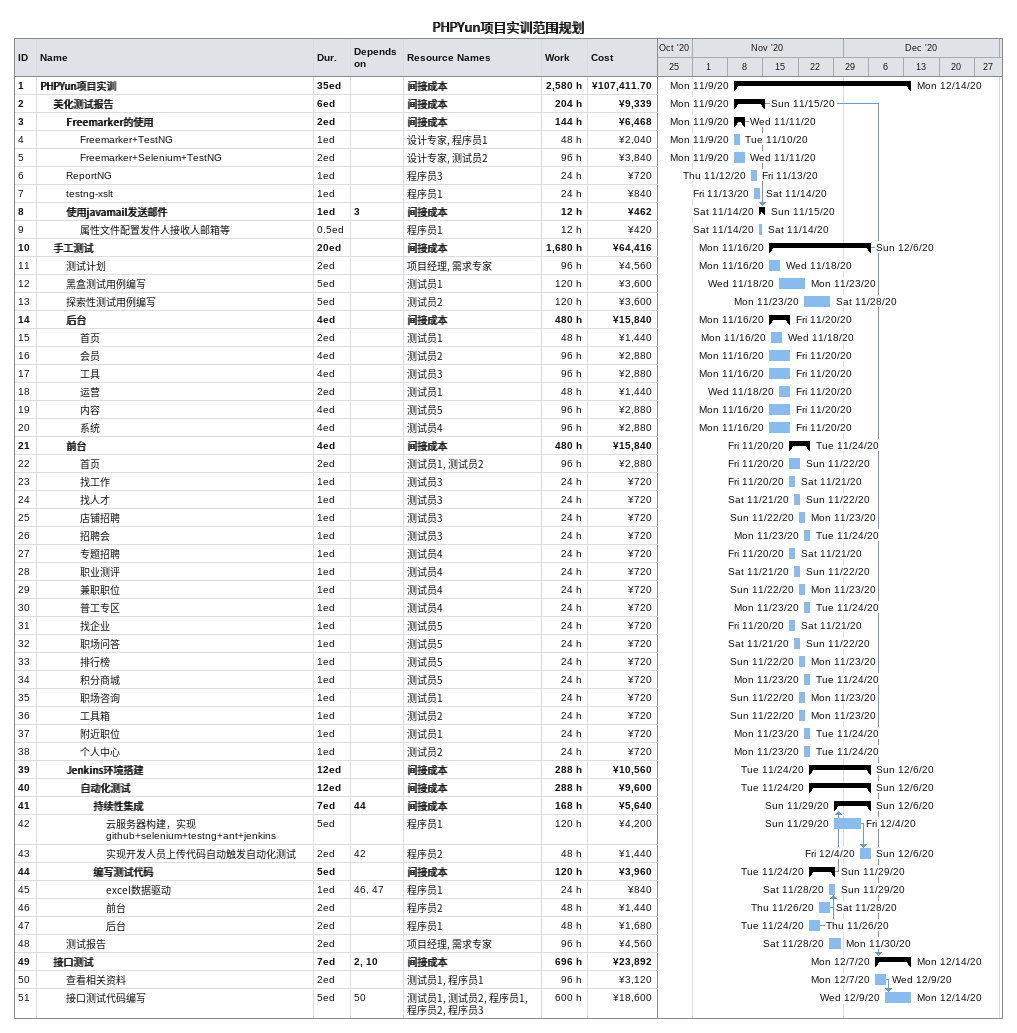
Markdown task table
PHPYun项目实训范围规划

| ID | Level | Task | Duration | Start | Finish | Predecessors | Resources | Work (h) | Cost (¥) |
|---|---|---|---|---|---|---|---|---|---|
| 1 | 1 | **PHPYun项目实训** | 35ed | 2020-11-09 | 2020-12-14 |  | 间接成本 | 2580 | 107411.70 |
| 2 | 2 | **美化测试报告** | 6ed | 2020-11-09 | 2020-11-15 |  | 间接成本 | 204 | 9339 |
| 3 | 3 | **Freemarker的使用** | 2ed | 2020-11-09 | 2020-11-11 |  | 间接成本 | 144 | 6468 |
| 4 | 4 | Freemarker+TestNG | 1ed | 2020-11-09 | 2020-11-10 |  | 设计专家, 程序员1 | 48 | 2040 |
| 5 | 4 | Freemarker+Selenium+TestNG | 2ed | 2020-11-09 | 2020-11-11 |  | 设计专家, 测试员2 | 96 | 3840 |
| 6 | 3 | ReportNG | 1ed | 2020-11-12 | 2020-11-13 |  | 程序员3 | 24 | 720 |
| 7 | 3 | testng-xslt | 1ed | 2020-11-13 | 2020-11-14 |  | 程序员1 | 24 | 840 |
| 8 | 3 | **使用javamail发送邮件** | 1ed | 2020-11-14 | 2020-11-15 | 3 | 间接成本 | 12 | 462 |
| 9 | 4 | 属性文件配置发件人接收人邮箱等 | 0.5ed | 2020-11-14 | 2020-11-14 |  | 程序员1 | 12 | 420 |
| 10 | 2 | **手工测试** | 20ed | 2020-11-16 | 2020-12-06 |  | 间接成本 | 1680 | 64416 |
| 11 | 3 | 测试计划 | 2ed | 2020-11-16 | 2020-11-18 |  | 项目经理, 需求专家 | 96 | 4560 |
| 12 | 3 | 黑盒测试用例编写 | 5ed | 2020-11-18 | 2020-11-23 |  | 测试员1 | 120 | 3600 |
| 13 | 3 | 探索性测试用例编写 | 5ed | 2020-11-23 | 2020-11-28 |  | 测试员2 | 120 | 3600 |
| 14 | 3 | **后台** | 4ed | 2020-11-16 | 2020-11-20 |  | 间接成本 | 480 | 15840 |
| 15 | 4 | 首页 | 2ed | 2020-11-16 | 2020-11-18 |  | 测试员1 | 48 | 1440 |
| 16 | 4 | 会员 | 4ed | 2020-11-16 | 2020-11-20 |  | 测试员2 | 96 | 2880 |
| 17 | 4 | 工具 | 4ed | 2020-11-16 | 2020-11-20 |  | 测试员3 | 96 | 2880 |
| 18 | 4 | 运营 | 2ed | 2020-11-18 | 2020-11-20 |  | 测试员1 | 48 | 1440 |
| 19 | 4 | 内容 | 4ed | 2020-11-16 | 2020-11-20 |  | 测试员5 | 96 | 2880 |
| 20 | 4 | 系统 | 4ed | 2020-11-16 | 2020-11-20 |  | 测试员4 | 96 | 2880 |
| 21 | 3 | **前台** | 4ed | 2020-11-20 | 2020-11-24 |  | 间接成本 | 480 | 15840 |
| 22 | 4 | 首页 | 2ed | 2020-11-20 | 2020-11-22 |  | 测试员1, 测试员2 | 96 | 2880 |
| 23 | 4 | 找工作 | 1ed | 2020-11-20 | 2020-11-21 |  | 测试员3 | 24 | 720 |
| 24 | 4 | 找人才 | 1ed | 2020-11-21 | 2020-11-22 |  | 测试员3 | 24 | 720 |
| 25 | 4 | 店铺招聘 | 1ed | 2020-11-22 | 2020-11-23 |  | 测试员3 | 24 | 720 |
| 26 | 4 | 招聘会 | 1ed | 2020-11-23 | 2020-11-24 |  | 测试员3 | 24 | 720 |
| 27 | 4 | 专题招聘 | 1ed | 2020-11-20 | 2020-11-21 |  | 测试员4 | 24 | 720 |
| 28 | 4 | 职业测评 | 1ed | 2020-11-21 | 2020-11-22 |  | 测试员4 | 24 | 720 |
| 29 | 4 | 兼职职位 | 1ed | 2020-11-22 | 2020-11-23 |  | 测试员4 | 24 | 720 |
| 30 | 4 | 普工专区 | 1ed | 2020-11-23 | 2020-11-24 |  | 测试员4 | 24 | 720 |
| 31 | 4 | 找企业 | 1ed | 2020-11-20 | 2020-11-21 |  | 测试员5 | 24 | 720 |
| 32 | 4 | 职场问答 | 1ed | 2020-11-21 | 2020-11-22 |  | 测试员5 | 24 | 720 |
| 33 | 4 | 排行榜 | 1ed | 2020-11-22 | 2020-11-23 |  | 测试员5 | 24 | 720 |
| 34 | 4 | 积分商城 | 1ed | 2020-11-23 | 2020-11-24 |  | 测试员5 | 24 | 720 |
| 35 | 4 | 职场咨询 | 1ed | 2020-11-22 | 2020-11-23 |  | 测试员1 | 24 | 720 |
| 36 | 4 | 工具箱 | 1ed | 2020-11-22 | 2020-11-23 |  | 测试员2 | 24 | 720 |
| 37 | 4 | 附近职位 | 1ed | 2020-11-23 | 2020-11-24 |  | 测试员1 | 24 | 720 |
| 38 | 4 | 个人中心 | 1ed | 2020-11-23 | 2020-11-24 |  | 测试员2 | 24 | 720 |
| 39 | 3 | **Jenkins环境搭建** | 12ed | 2020-11-24 | 2020-12-06 |  | 间接成本 | 288 | 10560 |
| 40 | 4 | **自动化测试** | 12ed | 2020-11-24 | 2020-12-06 |  | 间接成本 | 288 | 9600 |
| 41 | 5 | **持续性集成** | 7ed | 2020-11-29 | 2020-12-06 | 44 | 间接成本 | 168 | 5640 |
| 42 | 6 | 云服务器构建，实现github+selenium+testng+ant+jenkins | 5ed | 2020-11-29 | 2020-12-04 |  | 程序员1 | 120 | 4200 |
| 43 | 6 | 实现开发人员上传代码自动触发自动化测试 | 2ed | 2020-12-04 | 2020-12-06 | 42 | 程序员2 | 48 | 1440 |
| 44 | 5 | **编写测试代码** | 5ed | 2020-11-24 | 2020-11-29 |  | 间接成本 | 120 | 3960 |
| 45 | 6 | excel数据驱动 | 1ed | 2020-11-28 | 2020-11-29 | 46, 47 | 程序员1 | 24 | 840 |
| 46 | 6 | 前台 | 2ed | 2020-11-26 | 2020-11-28 |  | 程序员2 | 48 | 1440 |
| 47 | 6 | 后台 | 2ed | 2020-11-24 | 2020-11-26 |  | 程序员1 | 48 | 1680 |
| 48 | 3 | 测试报告 | 2ed | 2020-11-28 | 2020-11-30 |  | 项目经理, 需求专家 | 96 | 4560 |
| 49 | 2 | **接口测试** | 7ed | 2020-12-07 | 2020-12-14 | 2, 10 | 间接成本 | 696 | 23892 |
| 50 | 3 | 查看相关资料 | 2ed | 2020-12-07 | 2020-12-09 |  | 测试员1, 程序员1 | 96 | 3120 |
| 51 | 3 | 接口测试代码编写 | 5ed | 2020-12-09 | 2020-12-14 | 50 | 测试员1, 测试员2, 程序员1, 程序员2, 程序员3 | 600 | 18600 |
